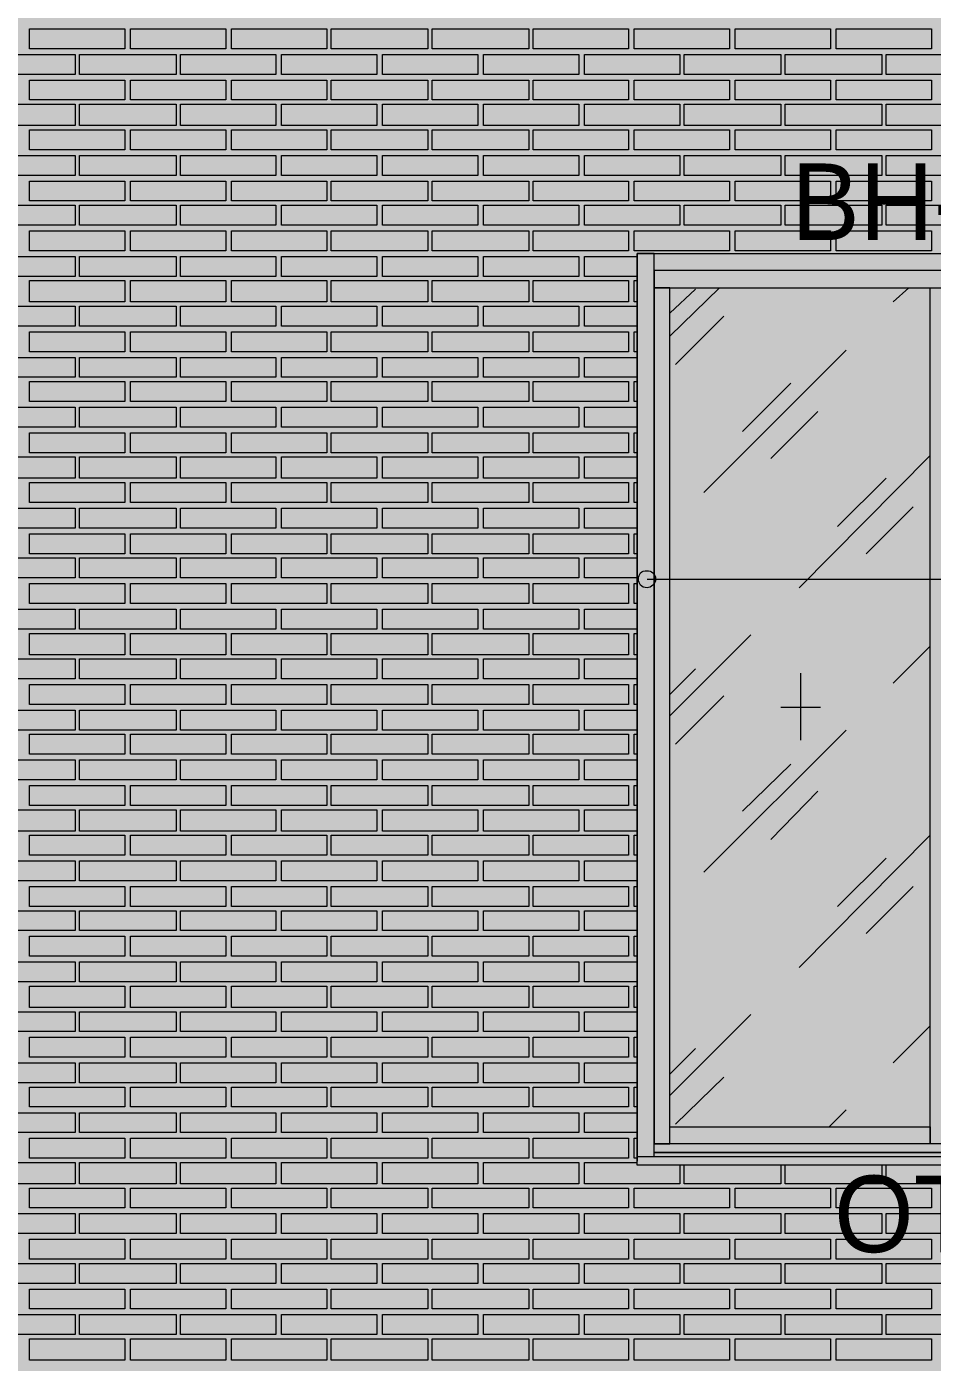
# Model space of a CAD drawing. Header units: millimetres. Extents: x -28928 to 100580, y -22867 to 36490.
# Drawn here: x 69302 to 71995, y 20492 to 24464 of the extents above; entities that cross this region are included whole.
import ezdxf

# ---------------------------------------------------------------- set-up
doc = ezdxf.new("R2010")
doc.units = ezdxf.units.MM
doc.layers.add('PDF _Геометрия', color=7, linetype='Continuous', true_color=0x8f8e8d)
doc.layers.add('PDF _Сплошная заливка', color=7, linetype='Continuous', true_color=0xffffff)
doc.layers.add('PDF _Текст', color=7, linetype='Continuous')

msp = doc.modelspace()

# ---------------------------------------------------------------- hatches: boundary and pattern name
at = {"layer": 'PDF _Сплошная заливка', "true_color": 0xdcd6cf, "transparency": 33554559}
msp.add_hatch(color=254, dxfattribs=at).paths.add_polyline_path([(64868.4, 16343.4), (64868.4, 19592.6), (66268.7, 19592.6), (66268.7, 16343.4), (82239.9, 16343.4), (82239.9, 30089.1), (52662.6, 30089.1), (52662.6, 16343.4), (62173.4, 16343.4), (62173.4, 19592.6), (64271.8, 19592.6), (64271.8, 16343.4)])

# ---------------------------------------------------------------- linework, layer by layer
at = {"layer": 'PDF _Геометрия', "lineweight": 9}
for points in [[(69594.1, 24398.7), (69450.3, 24398.7), (69310.7, 24398.7), (69310.7, 24458), (69450.3, 24458), (69594.1, 24458)], [(69894.5, 24398.7), (69750.7, 24398.7), (69611.1, 24398.7), (69611.1, 24458), (69750.7, 24458), (69894.5, 24458)], [(70194.9, 24398.7), (70051.1, 24398.7), (69911.4, 24398.7), (69911.4, 24458), (70051.1, 24458), (70194.9, 24458)], [(70495.3, 24398.7), (70351.4, 24398.7), (70207.6, 24398.7), (70207.6, 24458), (70351.4, 24458), (70495.3, 24458)], [(70795.7, 24398.7), (70651.8, 24398.7), (70508, 24398.7), (70508, 24458), (70651.8, 24458), (70795.7, 24458)], [(71091.8, 24398.7), (70952.2, 24398.7), (70808.4, 24398.7), (70808.4, 24458), (70952.2, 24458), (71091.8, 24458)], [(71392.2, 24398.7), (71252.6, 24398.7), (71108.7, 24398.7), (71108.7, 24458), (71252.6, 24458), (71392.2, 24458)], [(71692.6, 24398.7), (71553, 24398.7), (71409.1, 24398.7), (71409.1, 24458), (71553, 24458), (71692.6, 24458)], [(71993, 24398.7), (71849.1, 24398.7), (71709.5, 24398.7), (71709.5, 24458), (71849.1, 24458), (71993, 24458)], [(69446.1, 24381.8), (69446.1, 24322.6), (69158.4, 24322.6), (69158.4, 24381.8)], [(69746.4, 24381.8), (69746.4, 24322.6), (69458.7, 24322.6), (69458.7, 24381.8)], [(70042.6, 24381.8), (70042.6, 24322.6), (69759.1, 24322.6), (69759.1, 24381.8)], [(70343, 24381.8), (70343, 24322.6), (70059.5, 24322.6), (70059.5, 24381.8)], [(70643.4, 24381.8), (70643.4, 24322.6), (70359.9, 24322.6), (70359.9, 24381.8)], [(70943.7, 24381.8), (70943.7, 24322.6), (70660.3, 24322.6), (70660.3, 24381.8)], [(71244.1, 24381.8), (71244.1, 24322.6), (70960.7, 24322.6), (70960.7, 24381.8)], [(71544.5, 24381.8), (71544.5, 24322.6), (71256.8, 24322.6), (71256.8, 24381.8)], [(71844.9, 24381.8), (71844.9, 24322.6), (71557.2, 24322.6), (71557.2, 24381.8)], [(72141.1, 24381.8), (72141.1, 24322.6), (71857.6, 24322.6), (71857.6, 24381.8)], [(69594.1, 24246.4), (69450.3, 24246.4), (69310.7, 24246.4), (69310.7, 24305.7), (69450.3, 24305.7), (69594.1, 24305.7)], [(69894.5, 24246.4), (69750.7, 24246.4), (69611.1, 24246.4), (69611.1, 24305.7), (69750.7, 24305.7), (69894.5, 24305.7)], [(70194.9, 24246.4), (70051.1, 24246.4), (69911.4, 24246.4), (69911.4, 24305.7), (70051.1, 24305.7), (70194.9, 24305.7)], [(70495.3, 24246.4), (70351.4, 24246.4), (70207.6, 24246.4), (70207.6, 24305.7), (70351.4, 24305.7), (70495.3, 24305.7)], [(70795.7, 24246.4), (70651.8, 24246.4), (70508, 24246.4), (70508, 24305.7), (70651.8, 24305.7), (70795.7, 24305.7)], [(71091.8, 24246.4), (70952.2, 24246.4), (70808.4, 24246.4), (70808.4, 24305.7), (70952.2, 24305.7), (71091.8, 24305.7)], [(71392.2, 24246.4), (71252.6, 24246.4), (71108.7, 24246.4), (71108.7, 24305.7), (71252.6, 24305.7), (71392.2, 24305.7)], [(71692.6, 24246.4), (71553, 24246.4), (71409.1, 24246.4), (71409.1, 24305.7), (71553, 24305.7), (71692.6, 24305.7)], [(71993, 24246.4), (71849.1, 24246.4), (71709.5, 24246.4), (71709.5, 24305.7), (71849.1, 24305.7), (71993, 24305.7)], [(69446.1, 24233.7), (69446.1, 24170.3), (69158.4, 24170.3), (69158.4, 24233.7)], [(69746.4, 24233.7), (69746.4, 24170.3), (69458.7, 24170.3), (69458.7, 24233.7)], [(70042.6, 24233.7), (70042.6, 24170.3), (69759.1, 24170.3), (69759.1, 24233.7)], [(70343, 24233.7), (70343, 24170.3), (70059.5, 24170.3), (70059.5, 24233.7)], [(70643.4, 24233.7), (70643.4, 24170.3), (70359.9, 24170.3), (70359.9, 24233.7)], [(70943.7, 24233.7), (70943.7, 24170.3), (70660.3, 24170.3), (70660.3, 24233.7)], [(71244.1, 24233.7), (71244.1, 24170.3), (70960.7, 24170.3), (70960.7, 24233.7)], [(71544.5, 24233.7), (71544.5, 24170.3), (71256.8, 24170.3), (71256.8, 24233.7)], [(71844.9, 24233.7), (71844.9, 24170.3), (71557.2, 24170.3), (71557.2, 24233.7)], [(72141.1, 24233.7), (72141.1, 24170.3), (71857.6, 24170.3), (71857.6, 24233.7)], [(69594.1, 24098.4), (69450.3, 24098.4), (69310.7, 24098.4), (69310.7, 24157.6), (69450.3, 24157.6), (69594.1, 24157.6)], [(69894.5, 24098.4), (69750.7, 24098.4), (69611.1, 24098.4), (69611.1, 24157.6), (69750.7, 24157.6), (69894.5, 24157.6)], [(70194.9, 24098.4), (70051.1, 24098.4), (69911.4, 24098.4), (69911.4, 24157.6), (70051.1, 24157.6), (70194.9, 24157.6)], [(70495.3, 24098.4), (70351.4, 24098.4), (70207.6, 24098.4), (70207.6, 24157.6), (70351.4, 24157.6), (70495.3, 24157.6)], [(70795.7, 24098.4), (70651.8, 24098.4), (70508, 24098.4), (70508, 24157.6), (70651.8, 24157.6), (70795.7, 24157.6)], [(71091.8, 24098.4), (70952.2, 24098.4), (70808.4, 24098.4), (70808.4, 24157.6), (70952.2, 24157.6), (71091.8, 24157.6)], [(71392.2, 24098.4), (71252.6, 24098.4), (71108.7, 24098.4), (71108.7, 24157.6), (71252.6, 24157.6), (71392.2, 24157.6)], [(71692.6, 24098.4), (71553, 24098.4), (71409.1, 24098.4), (71409.1, 24157.6), (71553, 24157.6), (71692.6, 24157.6)], [(71993, 24098.4), (71849.1, 24098.4), (71709.5, 24098.4), (71709.5, 24157.6), (71849.1, 24157.6), (71993, 24157.6)], [(69446.1, 24081.4), (69446.1, 24022.2), (69158.4, 24022.2), (69158.4, 24081.4)], [(69746.4, 24081.4), (69746.4, 24022.2), (69458.7, 24022.2), (69458.7, 24081.4)], [(70042.6, 24081.4), (70042.6, 24022.2), (69759.1, 24022.2), (69759.1, 24081.4)], [(70343, 24081.4), (70343, 24022.2), (70059.5, 24022.2), (70059.5, 24081.4)], [(70643.4, 24081.4), (70643.4, 24022.2), (70359.9, 24022.2), (70359.9, 24081.4)], [(70943.7, 24081.4), (70943.7, 24022.2), (70660.3, 24022.2), (70660.3, 24081.4)], [(71244.1, 24081.4), (71244.1, 24022.2), (70960.7, 24022.2), (70960.7, 24081.4)], [(71544.5, 24081.4), (71544.5, 24022.2), (71256.8, 24022.2), (71256.8, 24081.4)], [(71844.9, 24081.4), (71844.9, 24022.2), (71557.2, 24022.2), (71557.2, 24081.4)], [(72141.1, 24081.4), (72141.1, 24022.2), (71857.6, 24022.2), (71857.6, 24081.4)], [(69594.1, 23946), (69450.3, 23946), (69310.7, 23946), (69310.7, 24005.3), (69450.3, 24005.3), (69594.1, 24005.3)], [(69894.5, 23946), (69750.7, 23946), (69611.1, 23946), (69611.1, 24005.3), (69750.7, 24005.3), (69894.5, 24005.3)], [(70194.9, 23946), (70051.1, 23946), (69911.4, 23946), (69911.4, 24005.3), (70051.1, 24005.3), (70194.9, 24005.3)], [(70495.3, 23946), (70351.4, 23946), (70207.6, 23946), (70207.6, 24005.3), (70351.4, 24005.3), (70495.3, 24005.3)], [(70795.7, 23946), (70651.8, 23946), (70508, 23946), (70508, 24005.3), (70651.8, 24005.3), (70795.7, 24005.3)], [(71091.8, 23946), (70952.2, 23946), (70808.4, 23946), (70808.4, 24005.3), (70952.2, 24005.3), (71091.8, 24005.3)], [(71392.2, 23946), (71252.6, 23946), (71108.7, 23946), (71108.7, 24005.3), (71252.6, 24005.3), (71392.2, 24005.3)], [(71692.6, 23946), (71553, 23946), (71409.1, 23946), (71409.1, 24005.3), (71553, 24005.3), (71692.6, 24005.3)], [(71993, 23946), (71849.1, 23946), (71709.5, 23946), (71709.5, 24005.3), (71849.1, 24005.3), (71993, 24005.3)], [(69446.1, 23933.4), (69446.1, 23874.1), (69158.4, 23874.1), (69158.4, 23933.4)], [(69746.4, 23933.4), (69746.4, 23874.1), (69458.7, 23874.1), (69458.7, 23933.4)], [(70042.6, 23933.4), (70042.6, 23874.1), (69759.1, 23874.1), (69759.1, 23933.4)], [(70343, 23933.4), (70343, 23874.1), (70059.5, 23874.1), (70059.5, 23933.4)], [(70643.4, 23933.4), (70643.4, 23874.1), (70359.9, 23874.1), (70359.9, 23933.4)], [(70943.7, 23933.4), (70943.7, 23874.1), (70660.3, 23874.1), (70660.3, 23933.4)], [(71244.1, 23933.4), (71244.1, 23874.1), (70960.7, 23874.1), (70960.7, 23933.4)], [(71544.5, 23933.4), (71544.5, 23874.1), (71256.8, 23874.1), (71256.8, 23933.4)], [(71844.9, 23933.4), (71844.9, 23874.1), (71557.2, 23874.1), (71557.2, 23933.4)], [(72141.1, 23933.4), (72141.1, 23874.1), (71857.6, 23874.1), (71857.6, 23933.4)], [(69594.1, 23798), (69450.3, 23798), (69310.7, 23798), (69310.7, 23857.2), (69450.3, 23857.2), (69594.1, 23857.2)], [(69894.5, 23798), (69750.7, 23798), (69611.1, 23798), (69611.1, 23857.2), (69750.7, 23857.2), (69894.5, 23857.2)], [(70194.9, 23798), (70051.1, 23798), (69911.4, 23798), (69911.4, 23857.2), (70051.1, 23857.2), (70194.9, 23857.2)], [(70495.3, 23798), (70351.4, 23798), (70207.6, 23798), (70207.6, 23857.2), (70351.4, 23857.2), (70495.3, 23857.2)], [(70795.7, 23798), (70651.8, 23798), (70508, 23798), (70508, 23857.2), (70651.8, 23857.2), (70795.7, 23857.2)], [(71091.8, 23798), (70952.2, 23798), (70808.4, 23798), (70808.4, 23857.2), (70952.2, 23857.2), (71091.8, 23857.2)], [(71392.2, 23798), (71252.6, 23798), (71108.7, 23798), (71108.7, 23857.2), (71252.6, 23857.2), (71392.2, 23857.2)], [(71692.6, 23798), (71553, 23798), (71409.1, 23798), (71409.1, 23857.2), (71553, 23857.2), (71692.6, 23857.2)], [(71993, 23798), (71849.1, 23798), (71709.5, 23798), (71709.5, 23857.2), (71849.1, 23857.2), (71993, 23857.2)], [(69446.1, 23781), (69446.1, 23721.8), (69158.4, 23721.8), (69158.4, 23781)], [(69746.4, 23781), (69746.4, 23721.8), (69458.7, 23721.8), (69458.7, 23781)], [(70042.6, 23781), (70042.6, 23721.8), (69759.1, 23721.8), (69759.1, 23781)], [(70343, 23781), (70343, 23721.8), (70059.5, 23721.8), (70059.5, 23781)], [(70643.4, 23781), (70643.4, 23721.8), (70359.9, 23721.8), (70359.9, 23781)], [(70943.7, 23781), (70943.7, 23721.8), (70660.3, 23721.8), (70660.3, 23781)], [(69594.1, 23645.7), (69450.3, 23645.7), (69310.7, 23645.7), (69310.7, 23709.1), (69450.3, 23709.1), (69594.1, 23709.1)], [(69894.5, 23645.7), (69750.7, 23645.7), (69611.1, 23645.7), (69611.1, 23709.1), (69750.7, 23709.1), (69894.5, 23709.1)], [(70194.9, 23645.7), (70051.1, 23645.7), (69911.4, 23645.7), (69911.4, 23709.1), (70051.1, 23709.1), (70194.9, 23709.1)], [(70495.3, 23645.7), (70351.4, 23645.7), (70207.6, 23645.7), (70207.6, 23709.1), (70351.4, 23709.1), (70495.3, 23709.1)], [(70795.7, 23645.7), (70651.8, 23645.7), (70508, 23645.7), (70508, 23709.1), (70651.8, 23709.1), (70795.7, 23709.1)], [(71091.8, 23645.7), (70952.2, 23645.7), (70808.4, 23645.7), (70808.4, 23709.1), (70952.2, 23709.1), (71091.8, 23709.1)], [(69446.1, 23633), (69446.1, 23573.7), (69158.4, 23573.7), (69158.4, 23633)], [(69746.4, 23633), (69746.4, 23573.7), (69458.7, 23573.7), (69458.7, 23633)], [(70042.6, 23633), (70042.6, 23573.7), (69759.1, 23573.7), (69759.1, 23633)], [(70343, 23633), (70343, 23573.7), (70059.5, 23573.7), (70059.5, 23633)], [(70643.4, 23633), (70643.4, 23573.7), (70359.9, 23573.7), (70359.9, 23633)], [(70943.7, 23633), (70943.7, 23573.7), (70660.3, 23573.7), (70660.3, 23633)], [(69594.1, 23497.6), (69450.3, 23497.6), (69310.7, 23497.6), (69310.7, 23556.8), (69450.3, 23556.8), (69594.1, 23556.8)], [(69894.5, 23497.6), (69750.7, 23497.6), (69611.1, 23497.6), (69611.1, 23556.8), (69750.7, 23556.8), (69894.5, 23556.8)], [(70194.9, 23497.6), (70051.1, 23497.6), (69911.4, 23497.6), (69911.4, 23556.8), (70051.1, 23556.8), (70194.9, 23556.8)], [(70495.3, 23497.6), (70351.4, 23497.6), (70207.6, 23497.6), (70207.6, 23556.8), (70351.4, 23556.8), (70495.3, 23556.8)], [(70795.7, 23497.6), (70651.8, 23497.6), (70508, 23497.6), (70508, 23556.8), (70651.8, 23556.8), (70795.7, 23556.8)], [(71091.8, 23497.6), (70952.2, 23497.6), (70808.4, 23497.6), (70808.4, 23556.8), (70952.2, 23556.8), (71091.8, 23556.8)], [(69446.1, 23480.7), (69446.1, 23421.4), (69158.4, 23421.4), (69158.4, 23480.7)], [(69746.4, 23480.7), (69746.4, 23421.4), (69458.7, 23421.4), (69458.7, 23480.7)], [(70042.6, 23480.7), (70042.6, 23421.4), (69759.1, 23421.4), (69759.1, 23480.7)], [(70343, 23480.7), (70343, 23421.4), (70059.5, 23421.4), (70059.5, 23480.7)], [(70643.4, 23480.7), (70643.4, 23421.4), (70359.9, 23421.4), (70359.9, 23480.7)], [(70943.7, 23480.7), (70943.7, 23421.4), (70660.3, 23421.4), (70660.3, 23480.7)], [(69594.1, 23349.5), (69450.3, 23349.5), (69310.7, 23349.5), (69310.7, 23408.7), (69450.3, 23408.7), (69594.1, 23408.7)], [(69894.5, 23349.5), (69750.7, 23349.5), (69611.1, 23349.5), (69611.1, 23408.7), (69750.7, 23408.7), (69894.5, 23408.7)], [(70194.9, 23349.5), (70051.1, 23349.5), (69911.4, 23349.5), (69911.4, 23408.7), (70051.1, 23408.7), (70194.9, 23408.7)], [(70495.3, 23349.5), (70351.4, 23349.5), (70207.6, 23349.5), (70207.6, 23408.7), (70351.4, 23408.7), (70495.3, 23408.7)], [(70795.7, 23349.5), (70651.8, 23349.5), (70508, 23349.5), (70508, 23408.7), (70651.8, 23408.7), (70795.7, 23408.7)], [(71091.8, 23349.5), (70952.2, 23349.5), (70808.4, 23349.5), (70808.4, 23408.7), (70952.2, 23408.7), (71091.8, 23408.7)], [(69446.1, 23332.6), (69446.1, 23273.4), (69158.4, 23273.4), (69158.4, 23332.6)], [(69746.4, 23332.6), (69746.4, 23273.4), (69458.7, 23273.4), (69458.7, 23332.6)], [(70042.6, 23332.6), (70042.6, 23273.4), (69759.1, 23273.4), (69759.1, 23332.6)], [(70343, 23332.6), (70343, 23273.4), (70059.5, 23273.4), (70059.5, 23332.6)], [(70643.4, 23332.6), (70643.4, 23273.4), (70359.9, 23273.4), (70359.9, 23332.6)], [(70943.7, 23332.6), (70943.7, 23273.4), (70660.3, 23273.4), (70660.3, 23332.6)], [(69594.1, 23197.2), (69450.3, 23197.2), (69310.7, 23197.2), (69310.7, 23256.4), (69450.3, 23256.4), (69594.1, 23256.4)], [(69894.5, 23197.2), (69750.7, 23197.2), (69611.1, 23197.2), (69611.1, 23256.4), (69750.7, 23256.4), (69894.5, 23256.4)], [(70194.9, 23197.2), (70051.1, 23197.2), (69911.4, 23197.2), (69911.4, 23256.4), (70051.1, 23256.4), (70194.9, 23256.4)], [(70495.3, 23197.2), (70351.4, 23197.2), (70207.6, 23197.2), (70207.6, 23256.4), (70351.4, 23256.4), (70495.3, 23256.4)], [(70795.7, 23197.2), (70651.8, 23197.2), (70508, 23197.2), (70508, 23256.4), (70651.8, 23256.4), (70795.7, 23256.4)], [(71091.8, 23197.2), (70952.2, 23197.2), (70808.4, 23197.2), (70808.4, 23256.4), (70952.2, 23256.4), (71091.8, 23256.4)], [(69446.1, 23184.5), (69446.1, 23121), (69158.4, 23121), (69158.4, 23184.5)], [(69746.4, 23184.5), (69746.4, 23121), (69458.7, 23121), (69458.7, 23184.5)], [(70042.6, 23184.5), (70042.6, 23121), (69759.1, 23121), (69759.1, 23184.5)], [(70343, 23184.5), (70343, 23121), (70059.5, 23121), (70059.5, 23184.5)], [(70643.4, 23184.5), (70643.4, 23121), (70359.9, 23121), (70359.9, 23184.5)], [(70943.7, 23184.5), (70943.7, 23121), (70660.3, 23121), (70660.3, 23184.5)], [(69594.1, 23049.1), (69450.3, 23049.1), (69310.7, 23049.1), (69310.7, 23108.4), (69450.3, 23108.4), (69594.1, 23108.4)], [(69894.5, 23049.1), (69750.7, 23049.1), (69611.1, 23049.1), (69611.1, 23108.4), (69750.7, 23108.4), (69894.5, 23108.4)], [(70194.9, 23049.1), (70051.1, 23049.1), (69911.4, 23049.1), (69911.4, 23108.4), (70051.1, 23108.4), (70194.9, 23108.4)], [(70495.3, 23049.1), (70351.4, 23049.1), (70207.6, 23049.1), (70207.6, 23108.4), (70351.4, 23108.4), (70495.3, 23108.4)], [(70795.7, 23049.1), (70651.8, 23049.1), (70508, 23049.1), (70508, 23108.4), (70651.8, 23108.4), (70795.7, 23108.4)], [(71091.8, 23049.1), (70952.2, 23049.1), (70808.4, 23049.1), (70808.4, 23108.4), (70952.2, 23108.4), (71091.8, 23108.4)], [(69446.1, 23032.2), (69446.1, 22973), (69158.4, 22973), (69158.4, 23032.2)], [(69746.4, 23032.2), (69746.4, 22973), (69458.7, 22973), (69458.7, 23032.2)], [(70042.6, 23032.2), (70042.6, 22973), (69759.1, 22973), (69759.1, 23032.2)], [(70343, 23032.2), (70343, 22973), (70059.5, 22973), (70059.5, 23032.2)], [(70643.4, 23032.2), (70643.4, 22973), (70359.9, 22973), (70359.9, 23032.2)], [(70943.7, 23032.2), (70943.7, 22973), (70660.3, 22973), (70660.3, 23032.2)], [(69594.1, 22896.8), (69450.3, 22896.8), (69310.7, 22896.8), (69310.7, 22956), (69450.3, 22956), (69594.1, 22956)], [(69894.5, 22896.8), (69750.7, 22896.8), (69611.1, 22896.8), (69611.1, 22956), (69750.7, 22956), (69894.5, 22956)], [(70194.9, 22896.8), (70051.1, 22896.8), (69911.4, 22896.8), (69911.4, 22956), (70051.1, 22956), (70194.9, 22956)], [(70495.3, 22896.8), (70351.4, 22896.8), (70207.6, 22896.8), (70207.6, 22956), (70351.4, 22956), (70495.3, 22956)], [(70795.7, 22896.8), (70651.8, 22896.8), (70508, 22896.8), (70508, 22956), (70651.8, 22956), (70795.7, 22956)], [(71091.8, 22896.8), (70952.2, 22896.8), (70808.4, 22896.8), (70808.4, 22956), (70952.2, 22956), (71091.8, 22956)], [(69446.1, 22884.1), (69446.1, 22824.9), (69158.4, 22824.9), (69158.4, 22884.1)], [(69746.4, 22884.1), (69746.4, 22824.9), (69458.7, 22824.9), (69458.7, 22884.1)], [(70042.6, 22884.1), (70042.6, 22824.9), (69759.1, 22824.9), (69759.1, 22884.1)], [(70343, 22884.1), (70343, 22824.9), (70059.5, 22824.9), (70059.5, 22884.1)], [(70643.4, 22884.1), (70643.4, 22824.9), (70359.9, 22824.9), (70359.9, 22884.1)], [(70943.7, 22884.1), (70943.7, 22824.9), (70660.3, 22824.9), (70660.3, 22884.1)], [(69594.1, 22748.7), (69450.3, 22748.7), (69310.7, 22748.7), (69310.7, 22808), (69450.3, 22808), (69594.1, 22808)], [(69894.5, 22748.7), (69750.7, 22748.7), (69611.1, 22748.7), (69611.1, 22808), (69750.7, 22808), (69894.5, 22808)], [(70194.9, 22748.7), (70051.1, 22748.7), (69911.4, 22748.7), (69911.4, 22808), (70051.1, 22808), (70194.9, 22808)], [(70495.3, 22748.7), (70351.4, 22748.7), (70207.6, 22748.7), (70207.6, 22808), (70351.4, 22808), (70495.3, 22808)], [(70795.7, 22748.7), (70651.8, 22748.7), (70508, 22748.7), (70508, 22808), (70651.8, 22808), (70795.7, 22808)], [(71091.8, 22748.7), (70952.2, 22748.7), (70808.4, 22748.7), (70808.4, 22808), (70952.2, 22808), (71091.8, 22808)], [(69446.1, 22731.8), (69446.1, 22672.6), (69158.4, 22672.6), (69158.4, 22731.8)], [(69746.4, 22731.8), (69746.4, 22672.6), (69458.7, 22672.6), (69458.7, 22731.8)], [(70042.6, 22731.8), (70042.6, 22672.6), (69759.1, 22672.6), (69759.1, 22731.8)], [(70343, 22731.8), (70343, 22672.6), (70059.5, 22672.6), (70059.5, 22731.8)], [(70643.4, 22731.8), (70643.4, 22672.6), (70359.9, 22672.6), (70359.9, 22731.8)], [(70943.7, 22731.8), (70943.7, 22672.6), (70660.3, 22672.6), (70660.3, 22731.8)], [(69594.1, 22596.4), (69450.3, 22596.4), (69310.7, 22596.4), (69310.7, 22659.9), (69450.3, 22659.9), (69594.1, 22659.9)], [(69894.5, 22596.4), (69750.7, 22596.4), (69611.1, 22596.4), (69611.1, 22659.9), (69750.7, 22659.9), (69894.5, 22659.9)], [(70194.9, 22596.4), (70051.1, 22596.4), (69911.4, 22596.4), (69911.4, 22659.9), (70051.1, 22659.9), (70194.9, 22659.9)], [(70495.3, 22596.4), (70351.4, 22596.4), (70207.6, 22596.4), (70207.6, 22659.9), (70351.4, 22659.9), (70495.3, 22659.9)], [(70795.7, 22596.4), (70651.8, 22596.4), (70508, 22596.4), (70508, 22659.9), (70651.8, 22659.9), (70795.7, 22659.9)], [(71091.8, 22596.4), (70952.2, 22596.4), (70808.4, 22596.4), (70808.4, 22659.9), (70952.2, 22659.9), (71091.8, 22659.9)], [(69446.1, 22583.7), (69446.1, 22524.5), (69158.4, 22524.5), (69158.4, 22583.7)], [(69746.4, 22583.7), (69746.4, 22524.5), (69458.7, 22524.5), (69458.7, 22583.7)], [(70042.6, 22583.7), (70042.6, 22524.5), (69759.1, 22524.5), (69759.1, 22583.7)], [(70343, 22583.7), (70343, 22524.5), (70059.5, 22524.5), (70059.5, 22583.7)], [(70643.4, 22583.7), (70643.4, 22524.5), (70359.9, 22524.5), (70359.9, 22583.7)], [(70943.7, 22583.7), (70943.7, 22524.5), (70660.3, 22524.5), (70660.3, 22583.7)], [(69594.1, 22448.4), (69450.3, 22448.4), (69310.7, 22448.4), (69310.7, 22507.6), (69450.3, 22507.6), (69594.1, 22507.6)], [(69894.5, 22448.4), (69750.7, 22448.4), (69611.1, 22448.4), (69611.1, 22507.6), (69750.7, 22507.6), (69894.5, 22507.6)], [(70194.9, 22448.4), (70051.1, 22448.4), (69911.4, 22448.4), (69911.4, 22507.6), (70051.1, 22507.6), (70194.9, 22507.6)], [(70495.3, 22448.4), (70351.4, 22448.4), (70207.6, 22448.4), (70207.6, 22507.6), (70351.4, 22507.6), (70495.3, 22507.6)], [(70795.7, 22448.4), (70651.8, 22448.4), (70508, 22448.4), (70508, 22507.6), (70651.8, 22507.6), (70795.7, 22507.6)], [(71091.8, 22448.4), (70952.2, 22448.4), (70808.4, 22448.4), (70808.4, 22507.6), (70952.2, 22507.6), (71091.8, 22507.6)], [(69446.1, 22431.4), (69446.1, 22372.2), (69158.4, 22372.2), (69158.4, 22431.4)], [(69746.4, 22431.4), (69746.4, 22372.2), (69458.7, 22372.2), (69458.7, 22431.4)], [(70042.6, 22431.4), (70042.6, 22372.2), (69759.1, 22372.2), (69759.1, 22431.4)], [(70343, 22431.4), (70343, 22372.2), (70059.5, 22372.2), (70059.5, 22431.4)], [(70643.4, 22431.4), (70643.4, 22372.2), (70359.9, 22372.2), (70359.9, 22431.4)], [(70943.7, 22431.4), (70943.7, 22372.2), (70660.3, 22372.2), (70660.3, 22431.4)], [(69594.1, 22300.3), (69450.3, 22300.3), (69310.7, 22300.3), (69310.7, 22359.5), (69450.3, 22359.5), (69594.1, 22359.5)], [(69894.5, 22300.3), (69750.7, 22300.3), (69611.1, 22300.3), (69611.1, 22359.5), (69750.7, 22359.5), (69894.5, 22359.5)], [(70194.9, 22300.3), (70051.1, 22300.3), (69911.4, 22300.3), (69911.4, 22359.5), (70051.1, 22359.5), (70194.9, 22359.5)], [(70495.3, 22300.3), (70351.4, 22300.3), (70207.6, 22300.3), (70207.6, 22359.5), (70351.4, 22359.5), (70495.3, 22359.5)], [(70795.7, 22300.3), (70651.8, 22300.3), (70508, 22300.3), (70508, 22359.5), (70651.8, 22359.5), (70795.7, 22359.5)], [(71091.8, 22300.3), (70952.2, 22300.3), (70808.4, 22300.3), (70808.4, 22359.5), (70952.2, 22359.5), (71091.8, 22359.5)], [(69446.1, 22283.4), (69446.1, 22224.1), (69158.4, 22224.1), (69158.4, 22283.4)], [(69746.4, 22283.4), (69746.4, 22224.1), (69458.7, 22224.1), (69458.7, 22283.4)], [(70042.6, 22283.4), (70042.6, 22224.1), (69759.1, 22224.1), (69759.1, 22283.4)], [(70343, 22283.4), (70343, 22224.1), (70059.5, 22224.1), (70059.5, 22283.4)], [(70643.4, 22283.4), (70643.4, 22224.1), (70359.9, 22224.1), (70359.9, 22283.4)], [(70943.7, 22283.4), (70943.7, 22224.1), (70660.3, 22224.1), (70660.3, 22283.4)], [(69594.1, 22148), (69450.3, 22148), (69310.7, 22148), (69310.7, 22207.2), (69450.3, 22207.2), (69594.1, 22207.2)], [(69894.5, 22148), (69750.7, 22148), (69611.1, 22148), (69611.1, 22207.2), (69750.7, 22207.2), (69894.5, 22207.2)], [(70194.9, 22148), (70051.1, 22148), (69911.4, 22148), (69911.4, 22207.2), (70051.1, 22207.2), (70194.9, 22207.2)], [(70495.3, 22148), (70351.4, 22148), (70207.6, 22148), (70207.6, 22207.2), (70351.4, 22207.2), (70495.3, 22207.2)], [(70795.7, 22148), (70651.8, 22148), (70508, 22148), (70508, 22207.2), (70651.8, 22207.2), (70795.7, 22207.2)], [(71091.8, 22148), (70952.2, 22148), (70808.4, 22148), (70808.4, 22207.2), (70952.2, 22207.2), (71091.8, 22207.2)], [(69446.1, 22135.3), (69446.1, 22071.8), (69158.4, 22071.8), (69158.4, 22135.3)], [(69746.4, 22135.3), (69746.4, 22071.8), (69458.7, 22071.8), (69458.7, 22135.3)], [(70042.6, 22135.3), (70042.6, 22071.8), (69759.1, 22071.8), (69759.1, 22135.3)], [(70343, 22135.3), (70343, 22071.8), (70059.5, 22071.8), (70059.5, 22135.3)], [(70643.4, 22135.3), (70643.4, 22071.8), (70359.9, 22071.8), (70359.9, 22135.3)], [(70943.7, 22135.3), (70943.7, 22071.8), (70660.3, 22071.8), (70660.3, 22135.3)], [(69594.1, 21999.9), (69450.3, 21999.9), (69310.7, 21999.9), (69310.7, 22059.1), (69450.3, 22059.1), (69594.1, 22059.1)], [(69894.5, 21999.9), (69750.7, 21999.9), (69611.1, 21999.9), (69611.1, 22059.1), (69750.7, 22059.1), (69894.5, 22059.1)], [(70194.9, 21999.9), (70051.1, 21999.9), (69911.4, 21999.9), (69911.4, 22059.1), (70051.1, 22059.1), (70194.9, 22059.1)], [(70495.3, 21999.9), (70351.4, 21999.9), (70207.6, 21999.9), (70207.6, 22059.1), (70351.4, 22059.1), (70495.3, 22059.1)], [(70795.7, 21999.9), (70651.8, 21999.9), (70508, 21999.9), (70508, 22059.1), (70651.8, 22059.1), (70795.7, 22059.1)], [(71091.8, 21999.9), (70952.2, 21999.9), (70808.4, 21999.9), (70808.4, 22059.1), (70952.2, 22059.1), (71091.8, 22059.1)], [(69446.1, 21983), (69446.1, 21923.7), (69158.4, 21923.7), (69158.4, 21983)], [(69746.4, 21983), (69746.4, 21923.7), (69458.7, 21923.7), (69458.7, 21983)], [(70042.6, 21983), (70042.6, 21923.7), (69759.1, 21923.7), (69759.1, 21983)], [(70343, 21983), (70343, 21923.7), (70059.5, 21923.7), (70059.5, 21983)], [(70643.4, 21983), (70643.4, 21923.7), (70359.9, 21923.7), (70359.9, 21983)], [(70943.7, 21983), (70943.7, 21923.7), (70660.3, 21923.7), (70660.3, 21983)], [(69594.1, 21847.6), (69450.3, 21847.6), (69310.7, 21847.6), (69310.7, 21906.8), (69450.3, 21906.8), (69594.1, 21906.8)], [(69894.5, 21847.6), (69750.7, 21847.6), (69611.1, 21847.6), (69611.1, 21906.8), (69750.7, 21906.8), (69894.5, 21906.8)], [(70194.9, 21847.6), (70051.1, 21847.6), (69911.4, 21847.6), (69911.4, 21906.8), (70051.1, 21906.8), (70194.9, 21906.8)], [(70495.3, 21847.6), (70351.4, 21847.6), (70207.6, 21847.6), (70207.6, 21906.8), (70351.4, 21906.8), (70495.3, 21906.8)], [(70795.7, 21847.6), (70651.8, 21847.6), (70508, 21847.6), (70508, 21906.8), (70651.8, 21906.8), (70795.7, 21906.8)], [(71091.8, 21847.6), (70952.2, 21847.6), (70808.4, 21847.6), (70808.4, 21906.8), (70952.2, 21906.8), (71091.8, 21906.8)], [(69446.1, 21834.9), (69446.1, 21775.7), (69158.4, 21775.7), (69158.4, 21834.9)], [(69746.4, 21834.9), (69746.4, 21775.7), (69458.7, 21775.7), (69458.7, 21834.9)], [(70042.6, 21834.9), (70042.6, 21775.7), (69759.1, 21775.7), (69759.1, 21834.9)], [(70343, 21834.9), (70343, 21775.7), (70059.5, 21775.7), (70059.5, 21834.9)], [(70643.4, 21834.9), (70643.4, 21775.7), (70359.9, 21775.7), (70359.9, 21834.9)], [(70943.7, 21834.9), (70943.7, 21775.7), (70660.3, 21775.7), (70660.3, 21834.9)], [(69594.1, 21699.5), (69450.3, 21699.5), (69310.7, 21699.5), (69310.7, 21758.7), (69450.3, 21758.7), (69594.1, 21758.7)], [(69894.5, 21699.5), (69750.7, 21699.5), (69611.1, 21699.5), (69611.1, 21758.7), (69750.7, 21758.7), (69894.5, 21758.7)], [(70194.9, 21699.5), (70051.1, 21699.5), (69911.4, 21699.5), (69911.4, 21758.7), (70051.1, 21758.7), (70194.9, 21758.7)], [(70495.3, 21699.5), (70351.4, 21699.5), (70207.6, 21699.5), (70207.6, 21758.7), (70351.4, 21758.7), (70495.3, 21758.7)], [(70795.7, 21699.5), (70651.8, 21699.5), (70508, 21699.5), (70508, 21758.7), (70651.8, 21758.7), (70795.7, 21758.7)], [(71091.8, 21699.5), (70952.2, 21699.5), (70808.4, 21699.5), (70808.4, 21758.7), (70952.2, 21758.7), (71091.8, 21758.7)], [(69446.1, 21682.6), (69446.1, 21623.4), (69158.4, 21623.4), (69158.4, 21682.6)], [(69746.4, 21682.6), (69746.4, 21623.4), (69458.7, 21623.4), (69458.7, 21682.6)], [(70042.6, 21682.6), (70042.6, 21623.4), (69759.1, 21623.4), (69759.1, 21682.6)], [(70343, 21682.6), (70343, 21623.4), (70059.5, 21623.4), (70059.5, 21682.6)], [(70643.4, 21682.6), (70643.4, 21623.4), (70359.9, 21623.4), (70359.9, 21682.6)], [(70943.7, 21682.6), (70943.7, 21623.4), (70660.3, 21623.4), (70660.3, 21682.6)], [(69594.1, 21547.2), (69450.3, 21547.2), (69310.7, 21547.2), (69310.7, 21610.7), (69450.3, 21610.7), (69594.1, 21610.7)], [(69894.5, 21547.2), (69750.7, 21547.2), (69611.1, 21547.2), (69611.1, 21610.7), (69750.7, 21610.7), (69894.5, 21610.7)], [(70194.9, 21547.2), (70051.1, 21547.2), (69911.4, 21547.2), (69911.4, 21610.7), (70051.1, 21610.7), (70194.9, 21610.7)], [(70495.3, 21547.2), (70351.4, 21547.2), (70207.6, 21547.2), (70207.6, 21610.7), (70351.4, 21610.7), (70495.3, 21610.7)], [(70795.7, 21547.2), (70651.8, 21547.2), (70508, 21547.2), (70508, 21610.7), (70651.8, 21610.7), (70795.7, 21610.7)], [(71091.8, 21547.2), (70952.2, 21547.2), (70808.4, 21547.2), (70808.4, 21610.7), (70952.2, 21610.7), (71091.8, 21610.7)], [(69446.1, 21534.5), (69446.1, 21475.3), (69158.4, 21475.3), (69158.4, 21534.5)], [(69746.4, 21534.5), (69746.4, 21475.3), (69458.7, 21475.3), (69458.7, 21534.5)], [(70042.6, 21534.5), (70042.6, 21475.3), (69759.1, 21475.3), (69759.1, 21534.5)], [(70343, 21534.5), (70343, 21475.3), (70059.5, 21475.3), (70059.5, 21534.5)], [(70643.4, 21534.5), (70643.4, 21475.3), (70359.9, 21475.3), (70359.9, 21534.5)], [(70943.7, 21534.5), (70943.7, 21475.3), (70660.3, 21475.3), (70660.3, 21534.5)], [(69594.1, 21399.1), (69450.3, 21399.1), (69310.7, 21399.1), (69310.7, 21458.4), (69450.3, 21458.4), (69594.1, 21458.4)], [(69894.5, 21399.1), (69750.7, 21399.1), (69611.1, 21399.1), (69611.1, 21458.4), (69750.7, 21458.4), (69894.5, 21458.4)], [(70194.9, 21399.1), (70051.1, 21399.1), (69911.4, 21399.1), (69911.4, 21458.4), (70051.1, 21458.4), (70194.9, 21458.4)], [(70495.3, 21399.1), (70351.4, 21399.1), (70207.6, 21399.1), (70207.6, 21458.4), (70351.4, 21458.4), (70495.3, 21458.4)], [(70795.7, 21399.1), (70651.8, 21399.1), (70508, 21399.1), (70508, 21458.4), (70651.8, 21458.4), (70795.7, 21458.4)], [(71091.8, 21399.1), (70952.2, 21399.1), (70808.4, 21399.1), (70808.4, 21458.4), (70952.2, 21458.4), (71091.8, 21458.4)], [(69446.1, 21382.2), (69446.1, 21323), (69158.4, 21323), (69158.4, 21382.2)], [(69746.4, 21382.2), (69746.4, 21323), (69458.7, 21323), (69458.7, 21382.2)], [(70042.6, 21382.2), (70042.6, 21323), (69759.1, 21323), (69759.1, 21382.2)], [(70343, 21382.2), (70343, 21323), (70059.5, 21323), (70059.5, 21382.2)], [(70643.4, 21382.2), (70643.4, 21323), (70359.9, 21323), (70359.9, 21382.2)], [(70943.7, 21382.2), (70943.7, 21323), (70660.3, 21323), (70660.3, 21382.2)], [(69594.1, 21251), (69450.3, 21251), (69310.7, 21251), (69310.7, 21310.3), (69450.3, 21310.3), (69594.1, 21310.3)], [(69894.5, 21251), (69750.7, 21251), (69611.1, 21251), (69611.1, 21310.3), (69750.7, 21310.3), (69894.5, 21310.3)], [(70194.9, 21251), (70051.1, 21251), (69911.4, 21251), (69911.4, 21310.3), (70051.1, 21310.3), (70194.9, 21310.3)], [(70495.3, 21251), (70351.4, 21251), (70207.6, 21251), (70207.6, 21310.3), (70351.4, 21310.3), (70495.3, 21310.3)], [(70795.7, 21251), (70651.8, 21251), (70508, 21251), (70508, 21310.3), (70651.8, 21310.3), (70795.7, 21310.3)], [(71091.8, 21251), (70952.2, 21251), (70808.4, 21251), (70808.4, 21310.3), (70952.2, 21310.3), (71091.8, 21310.3)], [(69446.1, 21234.1), (69446.1, 21174.9), (69158.4, 21174.9), (69158.4, 21234.1)], [(69746.4, 21234.1), (69746.4, 21174.9), (69458.7, 21174.9), (69458.7, 21234.1)], [(70042.6, 21234.1), (70042.6, 21174.9), (69759.1, 21174.9), (69759.1, 21234.1)], [(70343, 21234.1), (70343, 21174.9), (70059.5, 21174.9), (70059.5, 21234.1)], [(70643.4, 21234.1), (70643.4, 21174.9), (70359.9, 21174.9), (70359.9, 21234.1)], [(70943.7, 21234.1), (70943.7, 21174.9), (70660.3, 21174.9), (70660.3, 21234.1)], [(69594.1, 21098.7), (69450.3, 21098.7), (69310.7, 21098.7), (69310.7, 21158), (69450.3, 21158), (69594.1, 21158)], [(69894.5, 21098.7), (69750.7, 21098.7), (69611.1, 21098.7), (69611.1, 21158), (69750.7, 21158), (69894.5, 21158)], [(70194.9, 21098.7), (70051.1, 21098.7), (69911.4, 21098.7), (69911.4, 21158), (70051.1, 21158), (70194.9, 21158)], [(70495.3, 21098.7), (70351.4, 21098.7), (70207.6, 21098.7), (70207.6, 21158), (70351.4, 21158), (70495.3, 21158)], [(70795.7, 21098.7), (70651.8, 21098.7), (70508, 21098.7), (70508, 21158), (70651.8, 21158), (70795.7, 21158)], [(71091.8, 21098.7), (70952.2, 21098.7), (70808.4, 21098.7), (70808.4, 21158), (70952.2, 21158), (71091.8, 21158)], [(69446.1, 21086), (69446.1, 21022.6), (69158.4, 21022.6), (69158.4, 21086)], [(69746.4, 21086), (69746.4, 21022.6), (69458.7, 21022.6), (69458.7, 21086)], [(70042.6, 21086), (70042.6, 21022.6), (69759.1, 21022.6), (69759.1, 21086)], [(70343, 21086), (70343, 21022.6), (70059.5, 21022.6), (70059.5, 21086)], [(70643.4, 21086), (70643.4, 21022.6), (70359.9, 21022.6), (70359.9, 21086)], [(70943.7, 21086), (70943.7, 21022.6), (70660.3, 21022.6), (70660.3, 21086)], [(69594.1, 20950.7), (69450.3, 20950.7), (69310.7, 20950.7), (69310.7, 21009.9), (69450.3, 21009.9), (69594.1, 21009.9)], [(69894.5, 20950.7), (69750.7, 20950.7), (69611.1, 20950.7), (69611.1, 21009.9), (69750.7, 21009.9), (69894.5, 21009.9)], [(70194.9, 20950.7), (70051.1, 20950.7), (69911.4, 20950.7), (69911.4, 21009.9), (70051.1, 21009.9), (70194.9, 21009.9)], [(70495.3, 20950.7), (70351.4, 20950.7), (70207.6, 20950.7), (70207.6, 21009.9), (70351.4, 21009.9), (70495.3, 21009.9)], [(70795.7, 20950.7), (70651.8, 20950.7), (70508, 20950.7), (70508, 21009.9), (70651.8, 21009.9), (70795.7, 21009.9)], [(71091.8, 20950.7), (70952.2, 20950.7), (70808.4, 20950.7), (70808.4, 21009.9), (70952.2, 21009.9), (71091.8, 21009.9)], [(71392.2, 20950.7), (71252.6, 20950.7), (71108.7, 20950.7), (71108.7, 21009.9), (71252.6, 21009.9), (71392.2, 21009.9)], [(71692.6, 20950.7), (71553, 20950.7), (71409.1, 20950.7), (71409.1, 21009.9), (71553, 21009.9), (71692.6, 21009.9)], [(71993, 20950.7), (71849.1, 20950.7), (71709.5, 20950.7), (71709.5, 21009.9), (71849.1, 21009.9), (71993, 21009.9)], [(69446.1, 20933.7), (69446.1, 20874.5), (69158.4, 20874.5), (69158.4, 20933.7)], [(69746.4, 20933.7), (69746.4, 20874.5), (69458.7, 20874.5), (69458.7, 20933.7)], [(70042.6, 20933.7), (70042.6, 20874.5), (69759.1, 20874.5), (69759.1, 20933.7)], [(70343, 20933.7), (70343, 20874.5), (70059.5, 20874.5), (70059.5, 20933.7)], [(70643.4, 20933.7), (70643.4, 20874.5), (70359.9, 20874.5), (70359.9, 20933.7)], [(70943.7, 20933.7), (70943.7, 20874.5), (70660.3, 20874.5), (70660.3, 20933.7)], [(71244.1, 20933.7), (71244.1, 20874.5), (70960.7, 20874.5), (70960.7, 20933.7)], [(71544.5, 20933.7), (71544.5, 20874.5), (71256.8, 20874.5), (71256.8, 20933.7)], [(71844.9, 20933.7), (71844.9, 20874.5), (71557.2, 20874.5), (71557.2, 20933.7)], [(72141.1, 20933.7), (72141.1, 20874.5), (71857.6, 20874.5), (71857.6, 20933.7)], [(69594.1, 20798.4), (69450.3, 20798.4), (69310.7, 20798.4), (69310.7, 20857.6), (69450.3, 20857.6), (69594.1, 20857.6)], [(69894.5, 20798.4), (69750.7, 20798.4), (69611.1, 20798.4), (69611.1, 20857.6), (69750.7, 20857.6), (69894.5, 20857.6)], [(70194.9, 20798.4), (70051.1, 20798.4), (69911.4, 20798.4), (69911.4, 20857.6), (70051.1, 20857.6), (70194.9, 20857.6)], [(70495.3, 20798.4), (70351.4, 20798.4), (70207.6, 20798.4), (70207.6, 20857.6), (70351.4, 20857.6), (70495.3, 20857.6)], [(70795.7, 20798.4), (70651.8, 20798.4), (70508, 20798.4), (70508, 20857.6), (70651.8, 20857.6), (70795.7, 20857.6)], [(71091.8, 20798.4), (70952.2, 20798.4), (70808.4, 20798.4), (70808.4, 20857.6), (70952.2, 20857.6), (71091.8, 20857.6)], [(71392.2, 20798.4), (71252.6, 20798.4), (71108.7, 20798.4), (71108.7, 20857.6), (71252.6, 20857.6), (71392.2, 20857.6)], [(71692.6, 20798.4), (71553, 20798.4), (71409.1, 20798.4), (71409.1, 20857.6), (71553, 20857.6), (71692.6, 20857.6)], [(71993, 20798.4), (71849.1, 20798.4), (71709.5, 20798.4), (71709.5, 20857.6), (71849.1, 20857.6), (71993, 20857.6)], [(69446.1, 20785.7), (69446.1, 20726.4), (69158.4, 20726.4), (69158.4, 20785.7)], [(69746.4, 20785.7), (69746.4, 20726.4), (69458.7, 20726.4), (69458.7, 20785.7)], [(70042.6, 20785.7), (70042.6, 20726.4), (69759.1, 20726.4), (69759.1, 20785.7)], [(70343, 20785.7), (70343, 20726.4), (70059.5, 20726.4), (70059.5, 20785.7)], [(70643.4, 20785.7), (70643.4, 20726.4), (70359.9, 20726.4), (70359.9, 20785.7)], [(70943.7, 20785.7), (70943.7, 20726.4), (70660.3, 20726.4), (70660.3, 20785.7)], [(71244.1, 20785.7), (71244.1, 20726.4), (70960.7, 20726.4), (70960.7, 20785.7)], [(71544.5, 20785.7), (71544.5, 20726.4), (71256.8, 20726.4), (71256.8, 20785.7)], [(71844.9, 20785.7), (71844.9, 20726.4), (71557.2, 20726.4), (71557.2, 20785.7)], [(72141.1, 20785.7), (72141.1, 20726.4), (71857.6, 20726.4), (71857.6, 20785.7)], [(69594.1, 20650.3), (69450.3, 20650.3), (69310.7, 20650.3), (69310.7, 20709.5), (69450.3, 20709.5), (69594.1, 20709.5)], [(69894.5, 20650.3), (69750.7, 20650.3), (69611.1, 20650.3), (69611.1, 20709.5), (69750.7, 20709.5), (69894.5, 20709.5)], [(70194.9, 20650.3), (70051.1, 20650.3), (69911.4, 20650.3), (69911.4, 20709.5), (70051.1, 20709.5), (70194.9, 20709.5)], [(70495.3, 20650.3), (70351.4, 20650.3), (70207.6, 20650.3), (70207.6, 20709.5), (70351.4, 20709.5), (70495.3, 20709.5)], [(70795.7, 20650.3), (70651.8, 20650.3), (70508, 20650.3), (70508, 20709.5), (70651.8, 20709.5), (70795.7, 20709.5)], [(71091.8, 20650.3), (70952.2, 20650.3), (70808.4, 20650.3), (70808.4, 20709.5), (70952.2, 20709.5), (71091.8, 20709.5)], [(71392.2, 20650.3), (71252.6, 20650.3), (71108.7, 20650.3), (71108.7, 20709.5), (71252.6, 20709.5), (71392.2, 20709.5)], [(71692.6, 20650.3), (71553, 20650.3), (71409.1, 20650.3), (71409.1, 20709.5), (71553, 20709.5), (71692.6, 20709.5)], [(71993, 20650.3), (71849.1, 20650.3), (71709.5, 20650.3), (71709.5, 20709.5), (71849.1, 20709.5), (71993, 20709.5)], [(69446.1, 20633.4), (69446.1, 20574.1), (69158.4, 20574.1), (69158.4, 20633.4)], [(69746.4, 20633.4), (69746.4, 20574.1), (69458.7, 20574.1), (69458.7, 20633.4)], [(70042.6, 20633.4), (70042.6, 20574.1), (69759.1, 20574.1), (69759.1, 20633.4)], [(70343, 20633.4), (70343, 20574.1), (70059.5, 20574.1), (70059.5, 20633.4)], [(70643.4, 20633.4), (70643.4, 20574.1), (70359.9, 20574.1), (70359.9, 20633.4)], [(70943.7, 20633.4), (70943.7, 20574.1), (70660.3, 20574.1), (70660.3, 20633.4)], [(71244.1, 20633.4), (71244.1, 20574.1), (70960.7, 20574.1), (70960.7, 20633.4)], [(71544.5, 20633.4), (71544.5, 20574.1), (71256.8, 20574.1), (71256.8, 20633.4)], [(71844.9, 20633.4), (71844.9, 20574.1), (71557.2, 20574.1), (71557.2, 20633.4)], [(72141.1, 20633.4), (72141.1, 20574.1), (71857.6, 20574.1), (71857.6, 20633.4)], [(69594.1, 20498), (69450.3, 20498), (69310.7, 20498), (69310.7, 20561.4), (69450.3, 20561.4), (69594.1, 20561.4)], [(69894.5, 20498), (69750.7, 20498), (69611.1, 20498), (69611.1, 20561.4), (69750.7, 20561.4), (69894.5, 20561.4)], [(70194.9, 20498), (70051.1, 20498), (69911.4, 20498), (69911.4, 20561.4), (70051.1, 20561.4), (70194.9, 20561.4)], [(70495.3, 20498), (70351.4, 20498), (70207.6, 20498), (70207.6, 20561.4), (70351.4, 20561.4), (70495.3, 20561.4)], [(70795.7, 20498), (70651.8, 20498), (70508, 20498), (70508, 20561.4), (70651.8, 20561.4), (70795.7, 20561.4)], [(71091.8, 20498), (70952.2, 20498), (70808.4, 20498), (70808.4, 20561.4), (70952.2, 20561.4), (71091.8, 20561.4)], [(71392.2, 20498), (71252.6, 20498), (71108.7, 20498), (71108.7, 20561.4), (71252.6, 20561.4), (71392.2, 20561.4)], [(71692.6, 20498), (71553, 20498), (71409.1, 20498), (71409.1, 20561.4), (71553, 20561.4), (71692.6, 20561.4)], [(71993, 20498), (71849.1, 20498), (71709.5, 20498), (71709.5, 20561.4), (71849.1, 20561.4), (71993, 20561.4)]]:
    msp.add_lwpolyline(points, close=True, dxfattribs=at)
for points in [[(71117.2, 23721.8), (70960.7, 23721.8), (70960.7, 23781), (71117.2, 23781)], [(71117.2, 23645.7), (71108.7, 23645.7), (71108.7, 23709.1), (71117.2, 23709.1)], [(71117.2, 23573.7), (70960.7, 23573.7), (70960.7, 23633), (71117.2, 23633)], [(71117.2, 23497.6), (71108.7, 23497.6), (71108.7, 23556.8), (71117.2, 23556.8)], [(71117.2, 23421.4), (70960.7, 23421.4), (70960.7, 23480.7), (71117.2, 23480.7)], [(71117.2, 23349.5), (71108.7, 23349.5), (71108.7, 23408.7), (71117.2, 23408.7)], [(71117.2, 23273.4), (70960.7, 23273.4), (70960.7, 23332.6), (71117.2, 23332.6)], [(71117.2, 23197.2), (71108.7, 23197.2), (71108.7, 23256.4), (71117.2, 23256.4)], [(71117.2, 23121), (70960.7, 23121), (70960.7, 23184.5), (71117.2, 23184.5)], [(71117.2, 23049.1), (71108.7, 23049.1), (71108.7, 23108.4), (71117.2, 23108.4)], [(71117.2, 22973), (70960.7, 22973), (70960.7, 23032.2), (71117.2, 23032.2)], [(71117.2, 22896.8), (71108.7, 22896.8), (71108.7, 22956), (71117.2, 22956)], [(71117.2, 22824.9), (70960.7, 22824.9), (70960.7, 22884.1), (71117.2, 22884.1)], [(71117.2, 22748.7), (71108.7, 22748.7), (71108.7, 22808), (71117.2, 22808)], [(71117.2, 22672.6), (70960.7, 22672.6), (70960.7, 22731.8), (71117.2, 22731.8)], [(71117.2, 22596.4), (71108.7, 22596.4), (71108.7, 22659.9), (71117.2, 22659.9)], [(71117.2, 22524.5), (70960.7, 22524.5), (70960.7, 22583.7), (71117.2, 22583.7)], [(71117.2, 22448.4), (71108.7, 22448.4), (71108.7, 22507.6), (71117.2, 22507.6)], [(71117.2, 22372.2), (70960.7, 22372.2), (70960.7, 22431.4), (71117.2, 22431.4)], [(71117.2, 22300.3), (71108.7, 22300.3), (71108.7, 22359.5), (71117.2, 22359.5)], [(71117.2, 22224.1), (70960.7, 22224.1), (70960.7, 22283.4), (71117.2, 22283.4)], [(71117.2, 22148), (71108.7, 22148), (71108.7, 22207.2), (71117.2, 22207.2)], [(71117.2, 22071.8), (70960.7, 22071.8), (70960.7, 22135.3), (71117.2, 22135.3)], [(71117.2, 21999.9), (71108.7, 21999.9), (71108.7, 22059.1), (71117.2, 22059.1)], [(71117.2, 21923.7), (70960.7, 21923.7), (70960.7, 21983), (71117.2, 21983)], [(71117.2, 21847.6), (71108.7, 21847.6), (71108.7, 21906.8), (71117.2, 21906.8)], [(71117.2, 21775.7), (70960.7, 21775.7), (70960.7, 21834.9), (71117.2, 21834.9)], [(71117.2, 21699.5), (71108.7, 21699.5), (71108.7, 21758.7), (71117.2, 21758.7)], [(71117.2, 21623.4), (70960.7, 21623.4), (70960.7, 21682.6), (71117.2, 21682.6)], [(71117.2, 21547.2), (71108.7, 21547.2), (71108.7, 21610.7), (71117.2, 21610.7)], [(71117.2, 21475.3), (70960.7, 21475.3), (70960.7, 21534.5), (71117.2, 21534.5)], [(71117.2, 21399.1), (71108.7, 21399.1), (71108.7, 21458.4), (71117.2, 21458.4)], [(71117.2, 21323), (70960.7, 21323), (70960.7, 21382.2), (71117.2, 21382.2)], [(71117.2, 21251), (71108.7, 21251), (71108.7, 21310.3), (71117.2, 21310.3)], [(71117.2, 21174.9), (70960.7, 21174.9), (70960.7, 21234.1), (71117.2, 21234.1)], [(71117.2, 21098.7), (71108.7, 21098.7), (71108.7, 21158), (71117.2, 21158)], [(71244.1, 21077.6), (71244.1, 21022.6), (70960.7, 21022.6), (70960.7, 21086), (71117.2, 21086)], [(71544.5, 21077.6), (71544.5, 21022.6), (71256.8, 21022.6), (71256.8, 21077.6)], [(71844.9, 21077.6), (71844.9, 21022.6), (71557.2, 21022.6), (71557.2, 21077.6)], [(72141.1, 21077.6), (72141.1, 21022.6), (71857.6, 21022.6), (71857.6, 21077.6)]]:
    msp.add_lwpolyline(points, dxfattribs=at)
at = {"layer": 'PDF _Геометрия', "color": 7, "lineweight": 9}
for points in [[(71168, 21103), (71168, 21166.4), (71168, 22439.9), (71168, 21141), (71214.5, 21141), (71214.5, 22439.9), (71214.5, 23688), (71168, 23688), (71168, 22439.9), (71168, 23713.4), (71168, 23789.5), (71117.2, 23789.5), (71117.2, 23713.4), (71117.2, 22439.9), (71117.2, 21166.4), (71117.2, 21090.3), (71117.2, 23789.5), (72915.3, 23789.5)], [(71214.5, 23544.1), (71362.6, 23688)], [(71214.5, 23611.8), (71290.7, 23683.7)], [(71878.7, 23645.7), (71925.3, 23688)], [(71231.4, 23459.5), (71375.3, 23603.4)], [(71316.1, 23078.7), (71739.1, 23501.8)], [(71430.3, 23260.7), (71574.1, 23404.5)], [(71514.9, 23180.3), (71654.5, 23319.9)], [(71599.5, 22795.3), (71988.7, 23188.7)], [(71713.7, 22977.2), (71857.6, 23121)], [(71798.4, 22896.8), (71938, 23036.4)], [(71146.8, 22820.7), (73038, 22820.7)], [(71214.5, 22414.5), (71455.7, 22655.7)], [(71878.7, 22511.8), (71988.7, 22621.8)], [(71214.5, 22478), (71290.7, 22554.1)], [(71603.7, 22541.4), (71603.7, 22342.6)], [(71231.4, 22329.9), (71375.3, 22473.7)], [(71544.5, 22439.9), (71663, 22439.9)], [(71316.1, 21949.1), (71739.1, 22372.2)], [(71430.3, 22131), (71574.1, 22270.7)], [(71514.9, 22046.4), (71654.5, 22190.3)], [(71599.5, 21665.7), (71988.7, 22059.1)], [(71713.7, 21847.6), (71857.6, 21991.4)], [(71798.4, 21767.2), (71938, 21906.8)], [(71214.5, 21284.9), (71455.7, 21526)], [(71878.7, 21382.2), (71988.7, 21492.2)], [(71214.5, 21348.4), (71290.7, 21424.5)], [(71231.4, 21200.3), (71375.3, 21339.9)], [(71688.4, 21191.8), (71739.1, 21242.6)], [(72864.5, 21141), (71168, 21141)], [(72915.3, 21107.2), (72915.3, 21103), (71117.2, 21103), (71117.2, 21107.2)], [(72915.3, 21103), (72915.3, 21077.6), (71117.2, 21077.6), (71117.2, 21103)], [(72864.5, 21115.7), (71168, 21115.7), (72864.5, 21115.7)], [(72864.5, 21115.7), (71168, 21115.7)], [(71117.2, 21077.6), (71117.2, 21086)]]:
    msp.add_lwpolyline(points, dxfattribs=at)
for points in [[(72014.1, 23738.7), (71168, 23738.7), (71168, 23688), (72014.1, 23688), (72813.7, 23688), (72813.7, 23738.7), (72014.1, 23738.7), (71189.1, 23738.7), (71168, 23738.7), (71168, 23789.5), (71189.1, 23789.5), (72014.1, 23789.5), (72839.1, 23789.5), (72864.5, 23789.5), (72864.5, 23738.7), (72839.1, 23738.7)], [(72039.5, 21141), (71988.7, 21141), (71214.5, 21141), (71214.5, 21191.8), (71988.7, 21191.8), (71988.7, 21141), (71988.7, 22439.9), (71988.7, 23688), (72039.5, 23688), (72039.5, 22439.9)]]:
    msp.add_lwpolyline(points, close=True, dxfattribs=at)
for points in [[(71121.4, 22820.7), (71121.4, 22837.6), (71129.9, 22846), (71146.8, 22846)], [(71121.4, 22820.7), (71121.4, 22837.6), (71129.9, 22846), (71146.8, 22846)], [(71146.8, 22846), (71159.5, 22846), (71172.2, 22837.6), (71172.2, 22820.7)], [(71146.8, 22846), (71159.5, 22846), (71172.2, 22837.6), (71172.2, 22820.7)], [(71146.8, 22795.3), (71129.9, 22795.3), (71121.4, 22808), (71121.4, 22820.7)], [(71146.8, 22795.3), (71129.9, 22795.3), (71121.4, 22808), (71121.4, 22820.7)], [(71172.2, 22820.7), (71172.2, 22808), (71159.5, 22795.3), (71146.8, 22795.3)], [(71172.2, 22820.7), (71172.2, 22808), (71159.5, 22795.3), (71146.8, 22795.3)]]:
    msp.add_open_spline(points, degree=3, dxfattribs=at)
at = {"layer": 'PDF _Сплошная заливка', "lineweight": 9, "transparency": 33554559}
msp.add_solid([(71214.5, 23688), (71214.5, 21191.8), (71988.7, 23688), (71988.7, 21191.8)], dxfattribs=at)

# ---------------------------------------------------------------- texts
at = {"layer": 'PDF _Текст', "char_height": 227.71, "attachment_point": 4, "style": ''}
for s, insert in [('ВН-4.1', (71576.1, 23943.6)), ('ОТЛ-1', (71703.1, 20931.4))]:
    msp.add_mtext(s, dxfattribs=dict(at, insert=insert))

doc.saveas('drawing.dxf')
